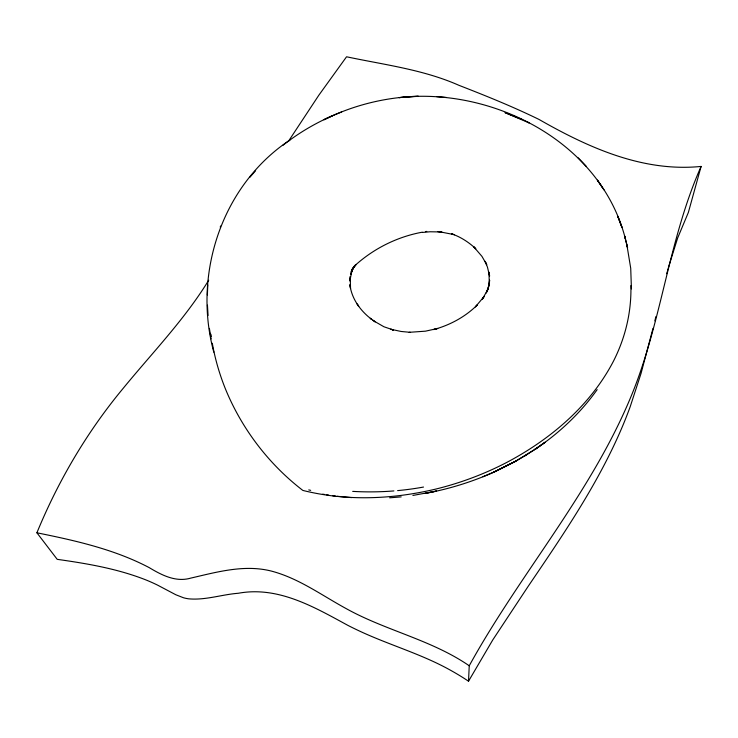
<?xml version="1.0" encoding="UTF-8"?>
<svg xmlns="http://www.w3.org/2000/svg" width="738" height="738" viewBox="0 0 738 738"><rect width="100%" height="100%" fill="white"/><g stroke="black" fill="none" stroke-linecap="round" stroke-linejoin="round"><path stroke-width="1.11" d="M213.808 352.127C192.59 274.259 221.76 185.201 289.896 140.036M207.369 294.942L207.802 284.914M208.706 280.219C184.592 319.563 152.277 352.801 123.172 388.345C87.167 431.684 58.293 480.696 36.9 532.79L57.213 559.339C87.075 563.555 117.157 568.666 145.358 579.699A229.103 197.95 -53.2 0 1 157.489 585.086L175.819 594.754L183.411 597.734A38.883 35.295 -33.2 0 0 188.808 598.841C205.524 600.354 221.769 594.533 238.319 593.26C278.263 585.898 314.25 607.097 347.884 625.372A311.362 274.739 4.6 0 0 357.247 629.984C387.884 644.634 421.001 653.674 450.706 670.353A292.765 265.523 -81.2 0 1 468.519 681.22L469.239 665.777C521.314 571.101 595.289 488.814 634.745 387.229C662.401 315.32 669.707 237.073 701.1 166.428C642.835 172.286 588.269 147.572 538.989 119.427C512.928 106.696 486.01 95.839 458.99 85.34C423.317 69.52 384.378 64.815 346.556 56.78L318.798 95.267L288.65 140.967M654.855 320.855L655.888 316.611M653.01 328.355L641.054 373.391L630.187 406.739A507.975 417.911 -18 0 1 624.477 421.546C600.289 480.742 563.85 533.712 528.14 586.387L492.781 639.901L468.519 681.22M666.672 273.733L667.235 271.685M667.512 270.661L668.075 268.632M701.1 166.428L688.36 212.461L677.696 237.904L668.36 267.617M220.228 227.073L220.616 226.012M353.871 267.193L351.159 271.852L353.806 266.759L350.596 274.481L352.174 269.591L349.83 280.947L350.227 276.538L350.541 288.567L349.895 284.693C351.629 298.632 360.301 310.707 371.269 319.047L370.245 318.272L375.218 321.869L372.875 320.237M351.417 270.735L355.596 264.674M597.162 389.636C580.336 413.271 558.869 433.437 534.773 449.534L545.031 442.33L534.773 449.534M352.081 269.785L354.102 267.101M356.288 264.453L352.155 269.278L354.701 266.427M249.942 177.212L255.606 170.699M353.493 266.898C372.524 249.121 396.647 236.889 422.274 232.184M282.755 145.451C300.532 131.392 320.467 120.137 341.611 111.992M525.124 455.715L535.705 448.916L515.069 461.554L493.906 472.117L515.761 461.158L493.906 472.117M515.069 461.554L525.945 455.198M332.432 115.737L323.899 119.768C353.198 105.22 385.66 97.093 418.363 96.3L399.027 97.619L408.548 96.724C500.429 90.719 601.765 145.432 625.372 238.808M482.901 476.766L494.331 471.933C472.255 481.84 448.99 489.073 425.18 493.408L436.545 491.056L412.893 495.447M425.466 231.621L426.767 231.409M422.431 232.442L430.014 231.769L441.804 231.963L437.957 231.741M389.655 497.827L401.195 496.877M409.166 332.321L425.485 331.168L437.735 328.447L433.63 329.582C449.968 325.135 465.392 316.823 477.421 304.822L475.364 306.888L484.248 296.372L482.145 299.48L488.058 289.148L486.268 292.977L489.211 284.73L488.076 288.844L489.617 280.154L489.312 284.176L488.971 272.184L489.608 276.132L487.449 267.119L485.115 261.317L486.748 264.73L481.951 256.372L473.575 246.64L475.816 248.771C468.815 242.258 460.586 236.843 451.481 233.808L454.423 234.804M410.393 332.34L401.094 331.463L390.688 329.24L393.289 329.951L383.945 326.768L374.212 321.178M351.675 497.615L337.248 496.296M446.453 97.471L436.592 96.623M332.497 495.687L335.347 496.056M440.069 231.87L453.538 234.499M326.722 494.829L328.724 495.143M322.727 494.156L324.72 494.497M36.9 532.79C75.304 540.567 114.279 549.247 149.214 567.623C161.64 575.087 175.792 582.476 190.718 578.122C217.073 572.033 244.527 564.183 271.556 571.129C298.724 578.297 321.657 595.252 346.002 608.509C385.688 630.63 431.536 639.809 469.239 665.777M392.348 329.692L393.289 329.951M521.609 119.307L505.023 112.628L529.146 122.895L527.412 122.084M578.14 157.812L586.156 166.216M602.42 187.526L597.393 180.127L604.007 189.878M356.777 303.567L357.718 304.96M626.894 244.988L630.722 268.281L631.424 288.918M209.389 328.382L211.105 338.908M207.452 305.126L208.061 315.449M630.889 285.597A210.118 179.094 -2.3 0 1 613.555 360.993C590.345 405.752 550.244 439.571 506.12 462.763A253.448 200.847 -17.7 0 1 435.3 489.193C391.998 499.414 346.233 501.268 302.857 490.429C268.697 464.156 241.778 428.806 225.441 388.944A257.719 228.642 20 0 1 212.304 343.244M211.225 336.5A257.719 228.642 20 0 1 210.92 334.249M310.67 490.355A168.928 109.962 -1.3 0 1 308.761 489.903M423.52 487.052A221.114 162.987 -3.8 0 1 397.616 490.604M393.889 490.927A221.114 162.987 -3.8 0 1 352.69 491.379M358.65 306.252L357.699 304.923L358.631 306.298M621.986 227.479L617.789 216.391L621.986 227.479M627.568 247.673L624.708 236.178L627.568 247.673"/></g></svg>
